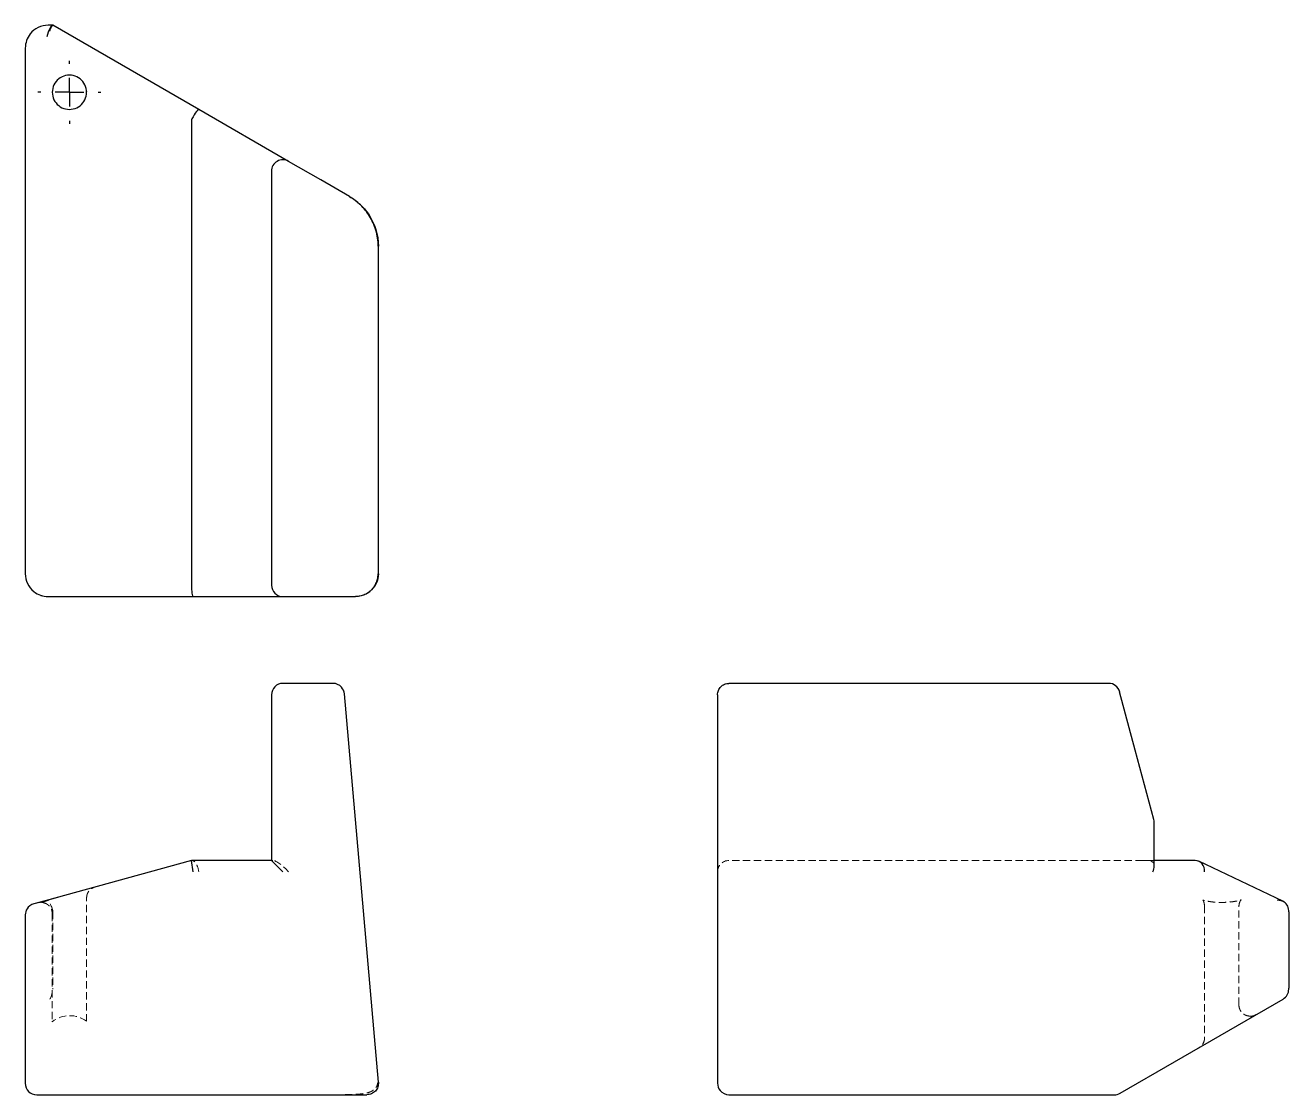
# Model space of a CAD drawing. Header units: millimetres. Extents: x 52 to 273, y 21 to 208.
import ezdxf

# ---------------------------------------------------------------- set-up
doc = ezdxf.new("R2010")
doc.units = ezdxf.units.MM
doc.linetypes.add('HIDDEN', pattern=[1.905, 1.27, -0.635])
doc.layers.add('10', color=7, linetype='Continuous')

# ---------------------------------------------------------------- blocks, each defined once
blk = doc.blocks.new('SW_CENTERMARKSYMBOL_0')
at = {"layer": '10', "color": 0}
for p, q in [((0, 5), (0, 5.49)), ((0, 0), (0, 2.5)), ((-5, 0), (-5.49, 0)), ((0, 0), (-2.5, 0)), ((0, 0), (0, -2.5)), ((0, 0), (2.5, 0)), ((5, 0), (5.49, 0)), ((0, -5), (0, -5.49))]:
    blk.add_line(p, q, dxfattribs=at)

msp = doc.modelspace()

# ---------------------------------------------------------------- linework, layer by layer
at = {"color": 7, "linetype": 'Continuous', "lineweight": 25}
for p, q in [((56.95, 207.9), (56.14, 207.9)), ((56.98, 207.9), (56.95, 207.9)), ((82.46, 193.19), (56.98, 207.9)), ((52.15, 203.91), (52.15, 112.09)), ((62.83, 196.34), (62.83, 196.28)), ((98.16, 184.13), (82.46, 193.19)), ((81.19, 191.31), (81.19, 110.1)), ((103.78, 180.88), (98.16, 184.13)), ((95.16, 182.4), (95.16, 176.43)), ((108.82, 177.97), (103.78, 180.88)), ((108.82, 177.97), (108.78, 177.9)), ((95.16, 176.43), (95.16, 110.1)), ((113.84, 112.09), (113.84, 169.29)), ((56.14, 108.1), (81.46, 108.1)), ((81.46, 108.1), (97.16, 108.1)), ((97.16, 108.1), (103.91, 108.1)), ((103.91, 108.1), (109.84, 108.1)), ((103.91, 92.94), (97.16, 92.94)), ((105.91, 92.94), (103.91, 92.94)), ((177.09, 92.94), (175.1, 92.94)), ((237.72, 92.94), (177.09, 92.94)), ((241.43, 92.94), (237.72, 92.94)), ((95.16, 90.94), (95.16, 62)), ((113.84, 23.25), (107.9, 91.11)), ((173.1, 90.94), (173.1, 23.07)), ((246.08, 81.28), (243.36, 91.46)), ((249.33, 69.18), (246.08, 81.28)), ((249.39, 61), (249.39, 68.66)), ((81.19, 62), (55.61, 54.96)), ((81.46, 60), (81.19, 62)), ((95.16, 62), (81.19, 62)), ((97.16, 60), (95.16, 62)), ((256.58, 62), (249.39, 62)), ((271.89, 54.87), (257.21, 61.85)), ((55.61, 54.96), (53.62, 54.42)), ((272.9, 53), (272.9, 53.26)), ((272.9, 53), (272.9, 39.67)), ((52.15, 52.49), (52.15, 23.07)), ((243.42, 21.35), (271.9, 37.79)), ((272.9, 39.52), (272.9, 39.67)), ((54.15, 21.08), (56.14, 21.08)), ((56.14, 21.08), (109.84, 21.08)), ((109.84, 21.08), (111.85, 21.08)), ((175.1, 21.08), (177.09, 21.08)), ((177.09, 21.08), (234.29, 21.08)), ((234.29, 21.08), (241.24, 21.08)), ((241.24, 21.08), (242.43, 21.08))]:
    msp.add_line(p, q, dxfattribs=at)
at = {"color": 7, "linetype": 'HIDDEN', "lineweight": 18}
for p, q in [((109.84, 108.1), (109.84, 108.18)), ((95.43, 62), (95.16, 62)), ((247.4, 62), (175.1, 62)), ((248.4, 62), (247.4, 62)), ((249.39, 62), (248.4, 62)), ((62.86, 33.91), (62.86, 55.47)), ((55.21, 54.71), (55.25, 54.65)), ((56.98, 53), (56.98, 39.67)), ((258.2, 54.06), (258.2, 30.98)), ((264.19, 36.78), (264.19, 54.06)), ((56.87, 52.69), (56.87, 33.91)), ((56.92, 33.95), (56.91, 33.91))]:
    msp.add_line(p, q, dxfattribs=at)
at = {"color": 7, "linetype": 'Continuous', "lineweight": 25, "flags": 128}
msp.add_lwpolyline([(54.89, 108.3), (54.95, 108.28), (54.97, 108.28), (54.98, 108.28), (54.98, 108.27), (54.98, 108.27), (54.98, 108.27), (54.98, 108.27), (54.98, 108.27), (54.98, 108.27)], dxfattribs=at)
at = {"color": 7, "linetype": 'Continuous', "lineweight": 25}
for centre, start, end in [((97.16, 182.4), 60, 180), ((97.16, 110.1), 180, 270), ((97.16, 90.94), 90, 180), ((241.43, 90.94), 15, 90), ((247.4, 68.66), 0, 15), ((270.9, 39.52), 300, 0), ((54.15, 23.07), 180, 270), ((242.43, 23.07), 270, 300)]:
    msp.add_arc(centre, 2, start, end, dxfattribs=at)
at = {"color": 7, "linetype": 'HIDDEN', "lineweight": 18}
for centre, radius, start, end in [((175.1, 60), 2, 90, 180), ((59.91, 29.96), 4.93, 53.2149, 128.1562)]:
    msp.add_arc(centre, radius, start, end, dxfattribs=at)
at = {"color": 7, "linetype": 'Continuous', "lineweight": 25}
for centre, major_axis, ratio, start_param, end_param in [((56.45, 205.9), (0.53, 1.99), 0.248412, 0.066464, 1.63726), ((81.46, 191.46), (1, 1.73), 0.117397, 0, 1.570796), ((88.72, 187.27), (-7.46, 4.31), 0.231603, 0, 0.132927), ((81.46, 110.1), (0, 2), 0.13495, 1.570796, 3.141593), ((256.46, 60), (0.44, 1.96), 0.854691, 4.903137, 6.473933), ((247.4, 60), (1.73, 1.73), 0.57735, 5.235988, 5.759587), ((270.9, 53.12), (1.72, 1.09), 0.924079, 5.754999, 6.811372)]:
    msp.add_ellipse(centre, major_axis=major_axis, ratio=ratio, start_param=start_param, end_param=end_param, dxfattribs=at)
at = {"color": 7, "linetype": 'HIDDEN', "lineweight": 18}
for centre, major_axis, ratio, start_param, end_param in [((56.45, 205.9), (0.53, 1.99), 0.14145, 0.037883, 1.085081), ((81.46, 60), (-0.27, 1.99), 0.493233, 4.645925, 6.216722), ((97.16, 60), (-1.93, 1.93), 0.267949, 4.45059, 6.021386), ((247.4, 60), (1.73, 1.73), 0.57735, 5.759587, 6.806784), ((56.45, 53.12), (-0.53, 1.92), 0.259591, 4.712389, 6.283185), ((52.99, 52.17), (3.96, 1.09), 0.486405, 6.150258, 6.283185), ((270.9, 53.12), (1.72, 1.09), 0.924079, 0.528187, 1.04261), ((56.45, 39.52), (0.32, 1.99), 0.255924, 3.706698, 4.753896), ((52.99, 40.67), (3.94, -1.31), 0.480384, 0.083014, 0.15878)]:
    msp.add_ellipse(centre, major_axis=major_axis, ratio=ratio, start_param=start_param, end_param=end_param, dxfattribs=at)
at = {"color": 7, "linetype": 'Continuous', "lineweight": 25}
for points, knots in [([(56.14, 207.9), (54.95, 207.9), (52.88, 206.9), (52.15, 204.8), (52.15, 203.91)], [0, 0, 0, 0, 0.897598, 1.570796, 1.570796, 1.570796, 1.570796]), ([(62.86, 196.19), (62.86, 195.75), (62.65, 194.85), (61.8, 193.77), (60.55, 193.18), (58.71, 193.17), (56.78, 194.7), (56.78, 197.18), (57.94, 198.61), (59.59, 199.42), (61.51, 198.98), (62.65, 197.53), (62.86, 196.64), (62.86, 196.19)], [-3.141593, -3.141593, -3.141593, -3.141593, -2.692794, -2.243995, -1.795196, -1.346397, -0.448799, 0.448799, 0.897598, 1.346397, 2.243995, 2.692794, 3.141593, 3.141593, 3.141593, 3.141593]), ([(113.82, 169.29), (113.8, 169.78), (113.75, 170.73), (113.44, 172.11), (112.96, 173.4), (112.33, 174.57), (111.58, 175.62), (110.73, 176.53), (109.81, 177.31), (109.13, 177.73), (108.8, 177.94)], [0, 0, 0, 0, 0.138593, 0.27333, 0.404187, 0.531106, 0.654125, 0.773312, 0.888625, 1, 1, 1, 1]), ([(108.82, 177.97), (110.12, 177.22), (112.76, 174.78), (113.84, 171.29), (113.84, 169.29)], [0.521403, 0.521403, 0.521403, 0.521403, 0.971143, 1.570796, 1.570796, 1.570796, 1.570796]), ([(52.15, 112.09), (52.15, 110.9), (53.15, 108.83), (55.25, 108.1), (56.14, 108.1)], [-1.570796, -1.570796, -1.570796, -1.570796, -0.673198, 0, 0, 0, 0]), ([(109.84, 108.14), (110.19, 108.16), (110.84, 108.21), (111.67, 108.55), (112.3, 108.95), (112.75, 109.37), (113.13, 109.84), (113.46, 110.42), (113.75, 111.19), (113.79, 111.78), (113.82, 112.09)], [0, 0, 0, 0, 0.167319, 0.31055, 0.429217, 0.523561, 0.609714, 0.717592, 0.847744, 1, 1, 1, 1]), ([(113.84, 112.09), (113.84, 110.9), (112.83, 108.83), (110.74, 108.1), (109.84, 108.1)], [-1.570796, -1.570796, -1.570796, -1.570796, -0.673198, 0, 0, 0, 0]), ([(107.9, 91.11), (107.86, 91.53), (107.45, 92.49), (106.47, 92.94), (105.91, 92.94)], [0, 0, 0, 0, 0.428571, 1, 1, 1, 1]), ([(173.1, 90.94), (173.1, 91.2), (173.15, 91.46), (173.35, 91.94), (173.5, 92.17), (173.87, 92.54), (174.09, 92.68), (174.57, 92.88), (174.83, 92.94), (175.1, 92.94)], [0, 0, 0, 0, 0.25, 0.25, 0.5, 0.5, 0.75, 0.75, 1, 1, 1, 1]), ([(53.62, 54.42), (53.14, 54.28), (52.4, 53.73), (52.15, 52.86), (52.15, 52.49)], [0, 0, 0, 0, 0.571429, 1, 1, 1, 1]), ([(113.84, 23.25), (113.86, 22.97), (113.83, 22.69), (113.65, 22.17), (113.51, 21.93), (113.13, 21.52), (112.9, 21.36), (112.4, 21.14), (112.12, 21.08), (111.85, 21.08)], [0, 0, 0, 0, 0.25, 0.25, 0.5, 0.5, 0.75, 0.75, 1, 1, 1, 1]), ([(173.1, 23.07), (173.1, 22.63), (173.46, 21.58), (174.5, 21.08), (175.1, 21.08)], [0, 0, 0, 0, 0.428571, 1, 1, 1, 1])]:
    msp.add_open_spline(points, degree=3, knots=knots, dxfattribs=at)
at = {"color": 7, "linetype": 'HIDDEN', "lineweight": 18}
for points, knots in [([(113.83, 169.29), (113.84, 169.29), (113.84, 169.29), (113.82, 169.29), (113.81, 169.29)], [0, 0, 0, 0, 0.765722, 1, 1, 1, 1]), ([(113.83, 112.09), (113.84, 112.09), (113.84, 112.09), (113.82, 112.09), (113.81, 112.09)], [0, 0, 0, 0, 0.765952, 1, 1, 1, 1]), ([(54.98, 108.27), (54.98, 108.27), (54.98, 108.27), (54.98, 108.27), (54.98, 108.27), (54.98, 108.27), (54.97, 108.28), (54.95, 108.28), (54.93, 108.29), (54.91, 108.3)], [0, 0, 0, 0, 0.000255, 0.00073, 0.004664, 0.022052, 0.051376, 0.269666, 1, 1, 1, 1]), ([(57.09, 55.37), (56.77, 55.28), (56.11, 55.09), (55.43, 54.87), (55.27, 54.77), (55.19, 54.73)], [0, 0, 0, 0, 0.32038, 0.67035, 1, 1, 1, 1]), ([(58.2, 55.67), (57.91, 55.59), (57.41, 55.45), (56.78, 55.26), (56.25, 55.09), (55.78, 54.93), (55.42, 54.79), (55.24, 54.7), (55.26, 54.68), (55.26, 54.68)], [0, 0, 0, 0, 0.177181, 0.305298, 0.44526, 0.595588, 0.754882, 0.922554, 1, 1, 1, 1]), ([(62.86, 55.44), (62.88, 55.65), (62.92, 56.09), (63.24, 56.66), (63.72, 57.13), (64.12, 57.28), (64.33, 57.36)], [0, 0, 0, 0, 0.249984, 0.500033, 0.749992, 1, 1, 1, 1]), ([(55.33, 54.67), (55.15, 54.68), (54.8, 54.71), (54.5, 54.65), (54.35, 54.62)], [0, 0, 0, 0, 0.487538, 1, 1, 1, 1]), ([(55.26, 54.65), (55.48, 54.58), (55.92, 54.45), (56.44, 53.98), (56.8, 53.38), (56.85, 52.92), (56.88, 52.69)], [0, 0, 0, 0, 0.249289, 0.499447, 0.749849, 1, 1, 1, 1]), ([(264.19, 54.06), (264.23, 54.31), (264.29, 54.76), (264.58, 55.1), (264.59, 55.13), (264.38, 55.06), (263.91, 54.93), (263.2, 54.8), (262.38, 54.71), (261.49, 54.67), (260.6, 54.68), (259.76, 54.73), (259.02, 54.83), (258.45, 54.93), (258.07, 55.04), (257.91, 55.09), (257.88, 55.07), (258.09, 54.81), (258.16, 54.33), (258.2, 54.06)], [0, 0, 0, 0, 0.075131, 0.132754, 0.181242, 0.234413, 0.29346, 0.357131, 0.420387, 0.483037, 0.545009, 0.605833, 0.664382, 0.720638, 0.774252, 0.802226, 0.833846, 0.908621, 1, 1, 1, 1]), ([(266.21, 34.8), (265.98, 34.82), (265.49, 34.86), (264.95, 35.19), (264.59, 35.57), (264.37, 35.93), (264.22, 36.35), (264.2, 36.64), (264.19, 36.79)], [0, 0, 0, 0, 0.2183292, 0.4573141, 0.5853273, 0.7183435, 0.8565527, 1, 1, 1, 1]), ([(56.87, 33.92), (56.87, 33.9), (56.86, 33.86), (56.86, 33.85), (56.86, 33.84)], [0, 0, 0, 0, 0.639967, 1, 1, 1, 1]), ([(266.17, 34.77), (266.36, 34.8), (266.74, 34.84), (267.05, 35), (267.21, 35.08)], [0, 0, 0, 0, 0.489576, 1, 1, 1, 1]), ([(266.19, 34.49), (266.27, 34.54), (266.44, 34.65), (266.52, 34.72), (266.49, 34.74), (266.48, 34.74)], [0, 0, 0, 0, 0.448244, 0.946211, 1, 1, 1, 1]), ([(266.22, 34.51), (266.29, 34.56), (266.46, 34.66), (266.52, 34.74), (266.45, 34.8), (266.29, 34.8), (266.21, 34.8)], [0, 0, 0, 0, 0.2443637, 0.514715, 0.7658012, 1, 1, 1, 1]), ([(258.2, 31.03), (258.19, 30.85), (258.16, 30.5), (257.95, 30.01), (257.63, 29.59), (257.33, 29.39), (257.19, 29.29)], [0, 0, 0, 0, 0.249995, 0.500014, 0.749996, 1, 1, 1, 1]), ([(108.02, 21.12), (108.52, 21.12), (109.47, 21.13), (110.72, 21.19), (111.74, 21.34), (112.55, 21.6), (113.16, 21.98), (113.62, 22.52), (113.71, 23), (113.75, 23.23)], [0, 0, 0, 0, 0.1949398, 0.3742681, 0.5418516, 0.6618269, 0.7778031, 0.8903764, 1, 1, 1, 1]), ([(113.75, 23.23), (113.75, 23.23), (113.83, 23.24), (113.83, 23.24), (113.84, 23.25)], [0, 0, 0, 0, 0.065664, 1, 1, 1, 1])]:
    msp.add_open_spline(points, degree=3, knots=knots, dxfattribs=at)

# ---------------------------------------------------------------- block references
at = {"layer": '10'}
msp.add_blockref('SW_CENTERMARKSYMBOL_0', (59.86, 196.19), dxfattribs=at)

doc.saveas('drawing.dxf')
